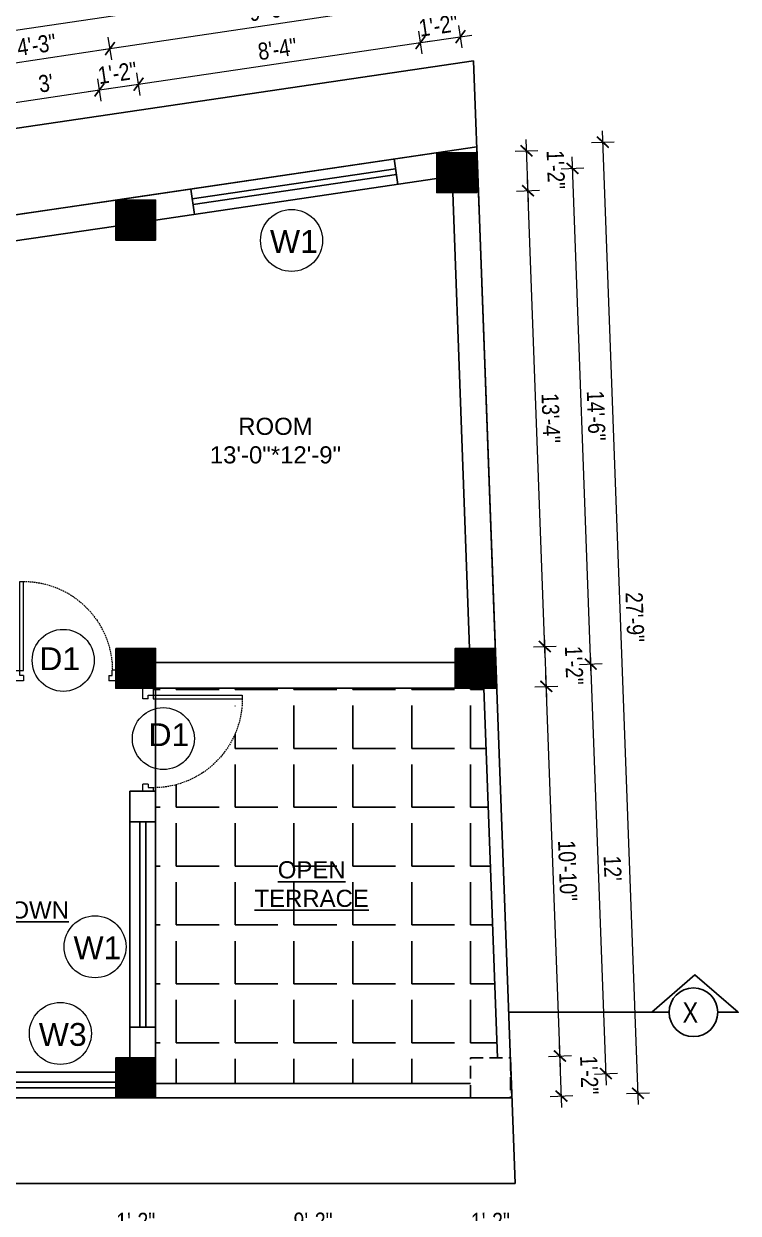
# Model space of a CAD drawing. Header units: inches. Extents: x -9985691 to 3643, y -3270716 to 4788.
# Drawn here: x -4972008.9 to -4971758.7, y -3262200.2 to -3261783.4 of the extents above; entities that cross this region are included whole.
import ezdxf

# ---------------------------------------------------------------- set-up
doc = ezdxf.new("R2010")
doc.units = ezdxf.units.IN
doc.header["$LTSCALE"] = 2
doc.header["$MEASUREMENT"] = 0
doc.header["$PDMODE"] = 34
doc.linetypes.add('HIDDEN', pattern=[0.375, 0.25, -0.125])
doc.layers.get('0').update_dxf_attribs({"linetype": 'CONTINUOUS'})
doc.layers.get('DEFPOINTS').update_dxf_attribs({"color": 141, "linetype": 'CONTINUOUS'})
doc.layers.add('A-Hatch', color=7, linetype='CONTINUOUS')
for name, color, linetype, lineweight in [('Annotate-Lite.w', 177, 'CONTINUOUS', 9), ('DIM 1-100', 4, 'CONTINUOUS', 13), ('Door-Window.w', 4, 'CONTINUOUS', 15), ('TEXT', 181, 'CONTINUOUS', 25)]:
    doc.layers.add(name, color=color, linetype=linetype, lineweight=lineweight)
doc.styles.add('ARAIL', font='ARIALN.TTF')
doc.styles.add('arial.', font='arial.ttf')
doc.styles.add('gaurav', font='arial.ttf')
doc.styles.get("Standard").update_dxf_attribs({"font": 'ARIALN.TTF'})
doc.dimstyles.new('1 by 96', dxfattribs={"dimtxt": 6, "dimasz": 4, "dimexe": 4, "dimexo": 4, "dimgap": 2, "dimtad": 1, "dimdec": 0, "dimzin": 0, "dimdsep": 46, "dimlunit": 4, "dimtxsty": 'Standard', "dimblk": 'ARCHTICK', "dimcen": 0, "dimdle": 4, "dimadec": 0, "dimazin": 0, "dimtfac": 1, "dimtdec": 0, "dimtix": 1, "dimtofl": 0, "dimtmove": 1, "dimatfit": 3, "dimldrblk": 'ARCHTICK', "dimfxl": 4, "dimfxlon": 1, "dimtolj": 1, "dimtzin": 0, "dimlwd": -1, "dimlwe": -1, "dimarcsym": 0})

# ---------------------------------------------------------------- blocks, each defined once
blk = doc.blocks.new('3-0')
at = {"ltscale": 3}
for p, q in [((11063.05, 10097.68), (11065.97, 10099.9)), ((11063.05, 10097.68), (11064.53, 10095.73)), ((11065.99, 10096.84), (11064.53, 10095.73)), ((11065.25, 10097.81), (11066.71, 10098.92)), ((11065.99, 10096.84), (11065.25, 10097.81)), ((11065.97, 10099.9), (11066.71, 10098.92)), ((11085.5, 10074.13), (11110.32, 10092.96)), ((11086.24, 10073.15), (11111.05, 10091.97)), ((11111.05, 10091.97), (11110.32, 10092.96)), ((11084.04, 10073.02), (11082.57, 10071.91)), ((11082.57, 10071.91), (11084.79, 10068.98)), ((11084.04, 10073.02), (11084.78, 10072.04)), ((11084.78, 10072.04), (11086.24, 10073.15)), ((11084.79, 10068.98), (11087.72, 10071.2)), ((11086.24, 10073.15), (11085.5, 10074.13)), ((11087.72, 10071.2), (11086.24, 10073.15))]:
    blk.add_line(p, q, dxfattribs=at)
at = {"layer": 'Door-Window.w', "color": 9, "linetype": 'HIDDEN', "lineweight": 18}
blk.add_arc((11085.5, 10074.13), 31.16, 37.1906, 127.1465, dxfattribs=at)
blk = doc.blocks.new('_ArchTick')
at = {"color": 0, "linetype": 'ByBlock', "const_width": 0.15}
blk.add_lwpolyline([(-0.5, -0.5), (0.5, 0.5)], dxfattribs=at)
blk = doc.blocks.new('*D384')
at = {"layer": 'DEFPOINTS', "color": 0, "ltscale": 0.5, "transparency": 16777216}
for p in [(-4972127.99, -3262159.74), (-4971976.75, -3262159.74), (-4971976.75, -3262208.03)]:
    blk.add_point(p, dxfattribs=at)
at = {"layer": 'DIM 1-100', "color": 0, "ltscale": 0.5, "transparency": 16777216}
for p, q in [((-4972127.99, -3262204.03), (-4972127.99, -3262212.03)), ((-4971976.75, -3262204.03), (-4971976.75, -3262212.03)), ((-4972131.99, -3262208.03), (-4971972.75, -3262208.03))]:
    blk.add_line(p, q, dxfattribs=at)
at = {"layer": 'DIM 1-100', "color": 0, "ltscale": 0.5, "transparency": 16777216, "xscale": 4, "yscale": 4, "zscale": 4, "rotation": 180}
blk.add_blockref('_ArchTick', (-4972127.99, -3262208.03), dxfattribs=at)
at = {"layer": 'DIM 1-100', "color": 0, "ltscale": 0.5, "transparency": 16777216, "xscale": 4, "yscale": 4, "zscale": 4}
blk.add_blockref('_ArchTick', (-4971976.75, -3262208.03), dxfattribs=at)
at = {"layer": 'DIM 1-100', "color": 0, "ltscale": 0.5, "transparency": 16777216, "insert": (-4972052.37, -3262203.02), "char_height": 6, "attachment_point": 5}
blk.add_mtext('\\A1;12\'-7"', dxfattribs=at)
blk = doc.blocks.new('*D385')
at = {"layer": 'DEFPOINTS', "color": 0, "ltscale": 0.5, "transparency": 16777216}
for p in [(-4971976.75, -3262159.74), (-4971962.76, -3262159.74), (-4971962.76, -3262208.03)]:
    blk.add_point(p, dxfattribs=at)
at = {"layer": 'DIM 1-100', "color": 0, "ltscale": 0.5, "transparency": 16777216}
for p, q in [((-4971976.75, -3262204.03), (-4971976.75, -3262212.03)), ((-4971962.76, -3262204.03), (-4971962.76, -3262212.03)), ((-4971980.75, -3262208.03), (-4971958.76, -3262208.03))]:
    blk.add_line(p, q, dxfattribs=at)
at = {"layer": 'DIM 1-100', "color": 0, "ltscale": 0.5, "transparency": 16777216, "xscale": 4, "yscale": 4, "zscale": 4, "rotation": 180}
blk.add_blockref('_ArchTick', (-4971976.75, -3262208.03), dxfattribs=at)
at = {"layer": 'DIM 1-100', "color": 0, "ltscale": 0.5, "transparency": 16777216, "xscale": 4, "yscale": 4, "zscale": 4}
blk.add_blockref('_ArchTick', (-4971962.76, -3262208.03), dxfattribs=at)
at = {"layer": 'DIM 1-100', "color": 0, "ltscale": 0.5, "transparency": 16777216, "insert": (-4971969.75, -3262203.02), "char_height": 6, "attachment_point": 5}
blk.add_mtext('\\A1;1\'-2"', dxfattribs=at)
blk = doc.blocks.new('*D386')
at = {"layer": 'DEFPOINTS', "color": 0, "ltscale": 0.5, "transparency": 16777216}
for p in [(-4971962.76, -3262159.74), (-4971852.53, -3262159.74), (-4971852.53, -3262208.03)]:
    blk.add_point(p, dxfattribs=at)
at = {"layer": 'DIM 1-100', "color": 0, "ltscale": 0.5, "transparency": 16777216}
for p, q in [((-4971962.76, -3262204.03), (-4971962.76, -3262212.03)), ((-4971852.53, -3262204.03), (-4971852.53, -3262212.03)), ((-4971966.76, -3262208.03), (-4971848.53, -3262208.03))]:
    blk.add_line(p, q, dxfattribs=at)
at = {"layer": 'DIM 1-100', "color": 0, "ltscale": 0.5, "transparency": 16777216, "xscale": 4, "yscale": 4, "zscale": 4, "rotation": 180}
blk.add_blockref('_ArchTick', (-4971962.76, -3262208.03), dxfattribs=at)
at = {"layer": 'DIM 1-100', "color": 0, "ltscale": 0.5, "transparency": 16777216, "xscale": 4, "yscale": 4, "zscale": 4}
blk.add_blockref('_ArchTick', (-4971852.53, -3262208.03), dxfattribs=at)
at = {"layer": 'DIM 1-100', "color": 0, "ltscale": 0.5, "transparency": 16777216, "insert": (-4971907.64, -3262202.97), "char_height": 6, "attachment_point": 5}
blk.add_mtext('\\A1;9\'-2"', dxfattribs=at)
blk = doc.blocks.new('*D387')
at = {"layer": 'DEFPOINTS', "color": 0, "ltscale": 0.5, "transparency": 16777216}
for p in [(-4971852.53, -3262159.74), (-4971838.53, -3262159.74), (-4971838.53, -3262208.03)]:
    blk.add_point(p, dxfattribs=at)
at = {"layer": 'DIM 1-100', "color": 0, "ltscale": 0.5, "transparency": 16777216}
for p, q in [((-4971852.53, -3262204.03), (-4971852.53, -3262212.03)), ((-4971838.53, -3262204.03), (-4971838.53, -3262212.03)), ((-4971856.53, -3262208.03), (-4971834.53, -3262208.03))]:
    blk.add_line(p, q, dxfattribs=at)
at = {"layer": 'DIM 1-100', "color": 0, "ltscale": 0.5, "transparency": 16777216, "xscale": 4, "yscale": 4, "zscale": 4, "rotation": 180}
blk.add_blockref('_ArchTick', (-4971852.53, -3262208.03), dxfattribs=at)
at = {"layer": 'DIM 1-100', "color": 0, "ltscale": 0.5, "transparency": 16777216, "xscale": 4, "yscale": 4, "zscale": 4}
blk.add_blockref('_ArchTick', (-4971838.53, -3262208.03), dxfattribs=at)
at = {"layer": 'DIM 1-100', "color": 0, "ltscale": 0.5, "transparency": 16777216, "insert": (-4971845.53, -3262203.02), "char_height": 6, "attachment_point": 5}
blk.add_mtext('\\A1;1\'-2"', dxfattribs=at)
blk = doc.blocks.new('*D396')
at = {"layer": 'DEFPOINTS', "color": 0, "ltscale": 0.5, "transparency": 16777216}
for p in [(-4972134.99, -3262152.74), (-4971969.76, -3262152.74), (-4971969.76, -3262223.37)]:
    blk.add_point(p, dxfattribs=at)
at = {"layer": 'DIM 1-100', "color": 0, "ltscale": 0.5, "transparency": 16777216}
for p, q in [((-4972134.99, -3262219.37), (-4972134.99, -3262227.37)), ((-4971969.76, -3262219.37), (-4971969.76, -3262227.37)), ((-4972138.99, -3262223.37), (-4971965.76, -3262223.37))]:
    blk.add_line(p, q, dxfattribs=at)
at = {"layer": 'DIM 1-100', "color": 0, "ltscale": 0.5, "transparency": 16777216, "xscale": 4, "yscale": 4, "zscale": 4, "rotation": 180}
blk.add_blockref('_ArchTick', (-4972134.99, -3262223.37), dxfattribs=at)
at = {"layer": 'DIM 1-100', "color": 0, "ltscale": 0.5, "transparency": 16777216, "xscale": 4, "yscale": 4, "zscale": 4}
blk.add_blockref('_ArchTick', (-4971969.76, -3262223.37), dxfattribs=at)
at = {"layer": 'DIM 1-100', "color": 0, "ltscale": 0.5, "transparency": 16777216, "insert": (-4972052.37, -3262218.31), "char_height": 6, "attachment_point": 5}
blk.add_mtext('\\A1;13\'-9"', dxfattribs=at)
blk = doc.blocks.new('*D397')
at = {"layer": 'DEFPOINTS', "color": 0, "ltscale": 0.5, "transparency": 16777216}
for p in [(-4971969.76, -3262152.74), (-4971845.53, -3262152.76), (-4971845.53, -3262223.37)]:
    blk.add_point(p, dxfattribs=at)
at = {"layer": 'DIM 1-100', "color": 0, "ltscale": 0.5, "transparency": 16777216}
for p, q in [((-4971969.76, -3262219.37), (-4971969.76, -3262227.37)), ((-4971845.53, -3262219.37), (-4971845.53, -3262227.37)), ((-4971973.76, -3262223.37), (-4971841.53, -3262223.37))]:
    blk.add_line(p, q, dxfattribs=at)
at = {"layer": 'DIM 1-100', "color": 0, "ltscale": 0.5, "transparency": 16777216, "xscale": 4, "yscale": 4, "zscale": 4, "rotation": 180}
blk.add_blockref('_ArchTick', (-4971969.76, -3262223.37), dxfattribs=at)
at = {"layer": 'DIM 1-100', "color": 0, "ltscale": 0.5, "transparency": 16777216, "xscale": 4, "yscale": 4, "zscale": 4}
blk.add_blockref('_ArchTick', (-4971845.53, -3262223.37), dxfattribs=at)
at = {"layer": 'DIM 1-100', "color": 0, "ltscale": 0.5, "transparency": 16777216, "insert": (-4971907.64, -3262218.31), "char_height": 6, "attachment_point": 5}
blk.add_mtext('\\A1;10\'-4"', dxfattribs=at)
blk = doc.blocks.new('*D398')
at = {"layer": 'DEFPOINTS', "color": 0, "ltscale": 0.5, "transparency": 16777216}
for p in [(-4972141.99, -3262159.74), (-4971838.01, -3262159.74), (-4971838.01, -3262238.71)]:
    blk.add_point(p, dxfattribs=at)
at = {"layer": 'DIM 1-100', "color": 0, "ltscale": 0.5, "transparency": 16777216}
for p, q in [((-4972141.99, -3262234.71), (-4972141.99, -3262242.71)), ((-4971838.01, -3262234.71), (-4971838.01, -3262242.71)), ((-4972145.99, -3262238.71), (-4971834.01, -3262238.71))]:
    blk.add_line(p, q, dxfattribs=at)
at = {"layer": 'DIM 1-100', "color": 0, "ltscale": 0.5, "transparency": 16777216, "xscale": 4, "yscale": 4, "zscale": 4, "rotation": 180}
blk.add_blockref('_ArchTick', (-4972141.99, -3262238.71), dxfattribs=at)
at = {"layer": 'DIM 1-100', "color": 0, "ltscale": 0.5, "transparency": 16777216, "xscale": 4, "yscale": 4, "zscale": 4}
blk.add_blockref('_ArchTick', (-4971838.01, -3262238.71), dxfattribs=at)
at = {"layer": 'DIM 1-100', "color": 0, "ltscale": 0.5, "transparency": 16777216, "insert": (-4971990, -3262233.64), "char_height": 6, "attachment_point": 5}
blk.add_mtext('\\A1;25\'-4"', dxfattribs=at)
blk = doc.blocks.new('*D399')
at = {"layer": 'DEFPOINTS', "color": 0, "ltscale": 0.5, "transparency": 16777216}
for p in [(-4971838.53, -3262145.74), (-4971821.16, -3262145.1), (-4971838.01, -3262159.74)]:
    blk.add_point(p, dxfattribs=at)
at = {"layer": 'DIM 1-100', "color": 0, "ltscale": 0.5, "transparency": 16777216}
for p, q in [((-4971820.5, -3262163.1), (-4971821.31, -3262141.1)), ((-4971825.16, -3262145.25), (-4971817.16, -3262144.95)), ((-4971824.64, -3262159.25), (-4971816.65, -3262158.95))]:
    blk.add_line(p, q, dxfattribs=at)
at = {"layer": 'DIM 1-100', "color": 0, "ltscale": 0.5, "transparency": 16777216, "xscale": 4, "yscale": 4, "zscale": 4}
for p, rotation in [((-4971821.16, -3262145.1), 92.11435361987118), ((-4971820.64, -3262159.1), 272.1143536198712)]:
    blk.add_blockref('_ArchTick', p, dxfattribs=dict(at, rotation=rotation))
at = {"layer": 'DIM 1-100', "color": 0, "ltscale": 0.5, "transparency": 16777216, "insert": (-4971810.88, -3262151.73), "char_height": 6, "attachment_point": 5, "rotation": 272.1144}
blk.add_mtext('\\A1;1\'-2"', dxfattribs=at)
blk = doc.blocks.new('*D400')
at = {"layer": 'DEFPOINTS', "color": 0, "ltscale": 0.5, "transparency": 16777216}
for p in [(-4971825.94, -3262015.58), (-4971843.83, -3262016.24), (-4971838.53, -3262145.74)]:
    blk.add_point(p, dxfattribs=at)
at = {"layer": 'DIM 1-100', "color": 0, "ltscale": 0.5, "transparency": 16777216}
for p, q in [((-4971829.94, -3262015.73), (-4971821.94, -3262015.43)), ((-4971821.01, -3262149.1), (-4971826.09, -3262011.58)), ((-4971825.16, -3262145.25), (-4971817.16, -3262144.95))]:
    blk.add_line(p, q, dxfattribs=at)
at = {"layer": 'DIM 1-100', "color": 0, "ltscale": 0.5, "transparency": 16777216, "xscale": 4, "yscale": 4, "zscale": 4}
for p, rotation in [((-4971825.94, -3262015.58), 92.11435361980234), ((-4971821.16, -3262145.1), 272.1143536198023)]:
    blk.add_blockref('_ArchTick', p, dxfattribs=dict(at, rotation=rotation))
at = {"layer": 'DIM 1-100', "color": 0, "ltscale": 0.5, "transparency": 16777216, "insert": (-4971818.49, -3262080.15), "char_height": 6, "attachment_point": 5, "rotation": 272.1144}
blk.add_mtext('\\A1;10\'-10"', dxfattribs=at)
blk = doc.blocks.new('*D401')
at = {"layer": 'DEFPOINTS', "color": 0, "ltscale": 0.5, "transparency": 16777216}
for p in [(-4971843.83, -3262002.24), (-4971826.46, -3262001.6), (-4971843.83, -3262016.24)]:
    blk.add_point(p, dxfattribs=at)
at = {"layer": 'DIM 1-100', "color": 0, "ltscale": 0.5, "transparency": 16777216}
for p, q in [((-4971825.79, -3262019.58), (-4971826.61, -3261997.6)), ((-4971830.46, -3262001.75), (-4971822.46, -3262001.45)), ((-4971829.94, -3262015.73), (-4971821.94, -3262015.43))]:
    blk.add_line(p, q, dxfattribs=at)
at = {"layer": 'DIM 1-100', "color": 0, "ltscale": 0.5, "transparency": 16777216, "xscale": 4, "yscale": 4, "zscale": 4}
for p, rotation in [((-4971826.46, -3262001.6), 92.11435361980234), ((-4971825.94, -3262015.58), 272.1143536198023)]:
    blk.add_blockref('_ArchTick', p, dxfattribs=dict(at, rotation=rotation))
at = {"layer": 'DIM 1-100', "color": 0, "ltscale": 0.5, "transparency": 16777216, "insert": (-4971816.18, -3262008.22), "char_height": 6, "attachment_point": 5, "rotation": 272.1144}
blk.add_mtext('\\A1;1\'-2"', dxfattribs=at)
blk = doc.blocks.new('*D402')
at = {"layer": 'DEFPOINTS', "color": 0, "ltscale": 0.5, "transparency": 16777216}
for p in [(-4971850.32, -3261842.56), (-4971832.35, -3261841.9), (-4971843.83, -3262002.24)]:
    blk.add_point(p, dxfattribs=at)
at = {"layer": 'DIM 1-100', "color": 0, "ltscale": 0.5, "transparency": 16777216}
for p, q in [((-4971826.31, -3262005.6), (-4971832.5, -3261837.9)), ((-4971836.35, -3261842.04), (-4971828.36, -3261841.75)), ((-4971830.46, -3262001.75), (-4971822.46, -3262001.45))]:
    blk.add_line(p, q, dxfattribs=at)
at = {"layer": 'DIM 1-100', "color": 0, "ltscale": 0.5, "transparency": 16777216, "xscale": 4, "yscale": 4, "zscale": 4}
for p, rotation in [((-4971832.35, -3261841.9), 92.11435361980234), ((-4971826.46, -3262001.6), 272.1143536198023)]:
    blk.add_blockref('_ArchTick', p, dxfattribs=dict(at, rotation=rotation))
at = {"layer": 'DIM 1-100', "color": 0, "ltscale": 0.5, "transparency": 16777216, "insert": (-4971824.35, -3261921.56), "char_height": 6, "attachment_point": 5, "rotation": 272.1144}
blk.add_mtext('\\A1;13\'-4"', dxfattribs=at)
blk = doc.blocks.new('*D403')
at = {"layer": 'DEFPOINTS', "color": 0, "ltscale": 0.5, "transparency": 16777216}
for p in [(-4971832.87, -3261827.91), (-4971850.32, -3261828.56), (-4971850.32, -3261842.56)]:
    blk.add_point(p, dxfattribs=at)
at = {"layer": 'DIM 1-100', "color": 0, "ltscale": 0.5, "transparency": 16777216}
for p, q in [((-4971832.21, -3261845.89), (-4971833.02, -3261823.92)), ((-4971836.87, -3261828.06), (-4971828.87, -3261827.77)), ((-4971836.35, -3261842.04), (-4971828.36, -3261841.75))]:
    blk.add_line(p, q, dxfattribs=at)
at = {"layer": 'DIM 1-100', "color": 0, "ltscale": 0.5, "transparency": 16777216, "xscale": 4, "yscale": 4, "zscale": 4}
for p, rotation in [((-4971832.87, -3261827.91), 92.11435361980234), ((-4971832.35, -3261841.9), 272.1143536198023)]:
    blk.add_blockref('_ArchTick', p, dxfattribs=dict(at, rotation=rotation))
at = {"layer": 'DIM 1-100', "color": 0, "ltscale": 0.5, "transparency": 16777216, "insert": (-4971822.59, -3261834.54), "char_height": 6, "attachment_point": 5, "rotation": 272.1144}
blk.add_mtext('\\A1;1\'-2"', dxfattribs=at)
blk = doc.blocks.new('*D404')
at = {"layer": 'DEFPOINTS', "color": 0, "ltscale": 0.5, "transparency": 16777216}
for p in [(-4971850.83, -3262009.24), (-4971810.36, -3262007.75), (-4971845.53, -3262152.74)]:
    blk.add_point(p, dxfattribs=at)
at = {"layer": 'DIM 1-100', "color": 0, "ltscale": 0.5, "transparency": 16777216}
for p, q in [((-4971804.91, -3262155.24), (-4971810.51, -3262003.75)), ((-4971814.36, -3262007.89), (-4971806.36, -3262007.6)), ((-4971809.06, -3262151.39), (-4971801.06, -3262151.1))]:
    blk.add_line(p, q, dxfattribs=at)
at = {"layer": 'DIM 1-100', "color": 0, "ltscale": 0.5, "transparency": 16777216, "xscale": 4, "yscale": 4, "zscale": 4}
for p, rotation in [((-4971810.36, -3262007.75), 92.11435361966569), ((-4971805.06, -3262151.25), 272.1143536196657)]:
    blk.add_blockref('_ArchTick', p, dxfattribs=dict(at, rotation=rotation))
at = {"layer": 'DIM 1-100', "color": 0, "ltscale": 0.5, "transparency": 16777216, "insert": (-4971802.7, -3262079.31), "char_height": 6, "attachment_point": 5, "rotation": 272.1144}
blk.add_mtext("\\A1;12'", dxfattribs=at)
blk = doc.blocks.new('*D405')
at = {"layer": 'DEFPOINTS', "color": 0, "ltscale": 0.5, "transparency": 16777216}
for p in [(-4971857.32, -3261835.56), (-4971816.77, -3261834.06), (-4971850.83, -3262009.24)]:
    blk.add_point(p, dxfattribs=at)
at = {"layer": 'DIM 1-100', "color": 0, "ltscale": 0.5, "transparency": 16777216}
for p, q in [((-4971810.21, -3262011.74), (-4971816.92, -3261830.06)), ((-4971820.77, -3261834.21), (-4971812.77, -3261833.91)), ((-4971814.36, -3262007.89), (-4971806.36, -3262007.6))]:
    blk.add_line(p, q, dxfattribs=at)
at = {"layer": 'DIM 1-100', "color": 0, "ltscale": 0.5, "transparency": 16777216, "xscale": 4, "yscale": 4, "zscale": 4}
for p, rotation in [((-4971816.77, -3261834.06), 92.11435361980189), ((-4971810.36, -3262007.75), 272.1143536198019)]:
    blk.add_blockref('_ArchTick', p, dxfattribs=dict(at, rotation=rotation))
at = {"layer": 'DIM 1-100', "color": 0, "ltscale": 0.5, "transparency": 16777216, "insert": (-4971808.5, -3261920.72), "char_height": 6, "attachment_point": 5, "rotation": 272.1144}
blk.add_mtext('\\A1;14\'-6"', dxfattribs=at)
blk = doc.blocks.new('*D406')
at = {"layer": 'DEFPOINTS', "color": 0, "ltscale": 0.5, "transparency": 16777216}
for p in [(-4971850.32, -3261826.49), (-4971806.14, -3261824.86), (-4971838.01, -3262159.74)]:
    blk.add_point(p, dxfattribs=at)
at = {"layer": 'DIM 1-100', "color": 0, "ltscale": 0.5, "transparency": 16777216}
for p, q in [((-4971793.69, -3262162.11), (-4971806.29, -3261820.86)), ((-4971810.14, -3261825.01), (-4971802.14, -3261824.71)), ((-4971797.83, -3262158.26), (-4971789.84, -3262157.96))]:
    blk.add_line(p, q, dxfattribs=at)
at = {"layer": 'DIM 1-100', "color": 0, "ltscale": 0.5, "transparency": 16777216, "xscale": 4, "yscale": 4, "zscale": 4}
for p, rotation in [((-4971806.14, -3261824.86), 92.11435361988767), ((-4971793.84, -3262158.11), 272.1143536198877)]:
    blk.add_blockref('_ArchTick', p, dxfattribs=dict(at, rotation=rotation))
at = {"layer": 'DIM 1-100', "color": 0, "ltscale": 0.5, "transparency": 16777216, "insert": (-4971794.93, -3261991.3), "char_height": 6, "attachment_point": 5, "rotation": 272.1144}
blk.add_mtext('\\A1;27\'-9"', dxfattribs=at)
blk = doc.blocks.new('*D409')
at = {"layer": 'DEFPOINTS', "color": 0, "ltscale": 0.5, "transparency": 16777216}
for p in [(-4971982.46, -3261806.59), (-4971976.76, -3261845.17), (-4972012.76, -3261850.49)]:
    blk.add_point(p, dxfattribs=at)
at = {"layer": 'DIM 1-100', "color": 0, "ltscale": 0.5, "transparency": 16777216}
for p, q in [((-4971981.87, -3261810.55), (-4971983.04, -3261802.64)), ((-4972022.41, -3261812.5), (-4971978.5, -3261806.01)), ((-4972017.87, -3261815.87), (-4972019.04, -3261807.95))]:
    blk.add_line(p, q, dxfattribs=at)
at = {"layer": 'DIM 1-100', "color": 0, "ltscale": 0.5, "transparency": 16777216, "xscale": 4, "yscale": 4, "zscale": 4}
for p, rotation in [((-4971982.46, -3261806.59), 8.403880657175328), ((-4972018.46, -3261811.91), 188.4038806571753)]:
    blk.add_blockref('_ArchTick', p, dxfattribs=dict(at, rotation=rotation))
at = {"layer": 'DIM 1-100', "color": 0, "ltscale": 0.5, "transparency": 16777216, "insert": (-4972001.2, -3261804.24), "char_height": 6, "attachment_point": 5, "rotation": 8.4039}
blk.add_mtext("\\A1;3'", dxfattribs=at)
blk = doc.blocks.new('*D410')
at = {"layer": 'DEFPOINTS', "color": 0, "ltscale": 0.5, "transparency": 16777216}
for p in [(-4971968.75, -3261804.57), (-4971976.76, -3261845.17), (-4971962.76, -3261845.17)]:
    blk.add_point(p, dxfattribs=at)
at = {"layer": 'DIM 1-100', "color": 0, "ltscale": 0.5, "transparency": 16777216}
for p, q in [((-4971981.87, -3261810.55), (-4971983.04, -3261802.64)), ((-4971968.17, -3261808.53), (-4971969.34, -3261800.61)), ((-4971986.41, -3261807.18), (-4971964.8, -3261803.98))]:
    blk.add_line(p, q, dxfattribs=at)
at = {"layer": 'DIM 1-100', "color": 0, "ltscale": 0.5, "transparency": 16777216, "xscale": 4, "yscale": 4, "zscale": 4}
for p, rotation in [((-4971968.75, -3261804.57), 8.403880657175328), ((-4971982.46, -3261806.59), 188.4038806571753)]:
    blk.add_blockref('_ArchTick', p, dxfattribs=dict(at, rotation=rotation))
at = {"layer": 'DIM 1-100', "color": 0, "ltscale": 0.5, "transparency": 16777216, "insert": (-4971976.16, -3261800.6), "char_height": 6, "attachment_point": 5, "rotation": 8.4039}
blk.add_mtext('\\A1;1\'-2"', dxfattribs=at)
blk = doc.blocks.new('*D411')
at = {"layer": 'DEFPOINTS', "color": 0, "ltscale": 0.5, "transparency": 16777216}
for p in [(-4971870.01, -3261789.98), (-4971864.32, -3261828.56), (-4971962.76, -3261845.17)]:
    blk.add_point(p, dxfattribs=at)
at = {"layer": 'DIM 1-100', "color": 0, "ltscale": 0.5, "transparency": 16777216}
for p, q in [((-4971869.43, -3261793.94), (-4971870.6, -3261786.02)), ((-4971972.71, -3261805.15), (-4971866.06, -3261789.4)), ((-4971968.17, -3261808.53), (-4971969.34, -3261800.61))]:
    blk.add_line(p, q, dxfattribs=at)
at = {"layer": 'DIM 1-100', "color": 0, "ltscale": 0.5, "transparency": 16777216, "xscale": 4, "yscale": 4, "zscale": 4}
for p, rotation in [((-4971870.01, -3261789.98), 8.403880657175328), ((-4971968.75, -3261804.57), 188.4038806571753)]:
    blk.add_blockref('_ArchTick', p, dxfattribs=dict(at, rotation=rotation))
at = {"layer": 'DIM 1-100', "color": 0, "ltscale": 0.5, "transparency": 16777216, "insert": (-4971920.12, -3261792.27), "char_height": 6, "attachment_point": 5, "rotation": 8.4039}
blk.add_mtext('\\A1;8\'-4"', dxfattribs=at)
blk = doc.blocks.new('*D412')
at = {"layer": 'DEFPOINTS', "color": 0, "ltscale": 0.5, "transparency": 16777216}
for p in [(-4971856.01, -3261787.91), (-4971850.32, -3261826.49), (-4971864.32, -3261828.56)]:
    blk.add_point(p, dxfattribs=at)
at = {"layer": 'DIM 1-100', "color": 0, "ltscale": 0.5, "transparency": 16777216}
for p, q in [((-4971869.43, -3261793.94), (-4971870.6, -3261786.02)), ((-4971855.43, -3261791.87), (-4971856.6, -3261783.96)), ((-4971873.97, -3261790.57), (-4971852.06, -3261787.33))]:
    blk.add_line(p, q, dxfattribs=at)
at = {"layer": 'DIM 1-100', "color": 0, "ltscale": 0.5, "transparency": 16777216, "xscale": 4, "yscale": 4, "zscale": 4}
for p, rotation in [((-4971856.01, -3261787.91), 8.403880657175328), ((-4971870.01, -3261789.98), 188.4038806571753)]:
    blk.add_blockref('_ArchTick', p, dxfattribs=dict(at, rotation=rotation))
at = {"layer": 'DIM 1-100', "color": 0, "ltscale": 0.5, "transparency": 16777216, "insert": (-4971863.75, -3261783.99), "char_height": 6, "attachment_point": 5, "rotation": 8.4039}
blk.add_mtext('\\A1;1\'-2"', dxfattribs=at)
blk = doc.blocks.new('*D415')
at = {"layer": 'DEFPOINTS', "color": 0, "ltscale": 0.5, "transparency": 16777216}
for p in [(-4971978.75, -3261792.08), (-4971969.76, -3261852.17), (-4972019.76, -3261859.56)]:
    blk.add_point(p, dxfattribs=at)
at = {"layer": 'DIM 1-100', "color": 0, "ltscale": 0.5, "transparency": 16777216}
for p, q in [((-4971978.16, -3261796.03), (-4971979.34, -3261788.12)), ((-4972032.69, -3261800.15), (-4971974.79, -3261791.48)), ((-4972028.14, -3261803.51), (-4972029.33, -3261795.6))]:
    blk.add_line(p, q, dxfattribs=at)
at = {"layer": 'DIM 1-100', "color": 0, "ltscale": 0.5, "transparency": 16777216, "xscale": 4, "yscale": 4, "zscale": 4}
for p, rotation in [((-4971978.75, -3261792.08), 8.510423086327975), ((-4972028.73, -3261799.56), 188.510423086328)]:
    blk.add_blockref('_ArchTick', p, dxfattribs=dict(at, rotation=rotation))
at = {"layer": 'DIM 1-100', "color": 0, "ltscale": 0.5, "transparency": 16777216, "insert": (-4972004.49, -3261790.81), "char_height": 6, "attachment_point": 5, "rotation": 8.5104}
blk.add_mtext('\\A1;4\'-3"', dxfattribs=at)
blk = doc.blocks.new('*D416')
at = {"layer": 'DEFPOINTS', "color": 0, "ltscale": 0.5, "transparency": 16777216}
for p in [(-4971866.34, -3261775.26), (-4971857.32, -3261835.56), (-4971969.76, -3261852.17)]:
    blk.add_point(p, dxfattribs=at)
at = {"layer": 'DIM 1-100', "color": 0, "ltscale": 0.5, "transparency": 16777216}
for p, q in [((-4971865.75, -3261779.21), (-4971866.93, -3261771.3)), ((-4971982.7, -3261792.67), (-4971862.38, -3261774.66)), ((-4971978.16, -3261796.03), (-4971979.34, -3261788.12))]:
    blk.add_line(p, q, dxfattribs=at)
at = {"layer": 'DIM 1-100', "color": 0, "ltscale": 0.5, "transparency": 16777216, "xscale": 4, "yscale": 4, "zscale": 4}
for p, rotation in [((-4971866.34, -3261775.26), 8.510423086327975), ((-4971978.75, -3261792.08), 188.510423086328)]:
    blk.add_blockref('_ArchTick', p, dxfattribs=dict(at, rotation=rotation))
at = {"layer": 'DIM 1-100', "color": 0, "ltscale": 0.5, "transparency": 16777216, "insert": (-4971923.29, -3261778.66), "char_height": 6, "attachment_point": 5, "rotation": 8.5104}
blk.add_mtext('\\A1;9\'-6"', dxfattribs=at)
blk = doc.blocks.new('*D417')
at = {"layer": 'DEFPOINTS', "color": 0, "ltscale": 0.5, "transparency": 16777216}
for p in [(-4972191.38, -3261812.25), (-4971850.32, -3261826.49), (-4972182.04, -3261875.5)]:
    blk.add_point(p, dxfattribs=at)
at = {"layer": 'DIM 1-100', "color": 0, "ltscale": 0.5, "transparency": 16777216}
for p, q in [((-4971859.08, -3261767.2), (-4971860.24, -3261759.28)), ((-4971855.7, -3261762.66), (-4972195.34, -3261812.83)), ((-4972190.8, -3261816.21), (-4972191.96, -3261808.29))]:
    blk.add_line(p, q, dxfattribs=at)
at = {"layer": 'DIM 1-100', "color": 0, "ltscale": 0.5, "transparency": 16777216, "xscale": 4, "yscale": 4, "zscale": 4}
for p, rotation in [((-4971859.66, -3261763.24), 8.403880655919362), ((-4972191.38, -3261812.25), 188.4038806559193)]:
    blk.add_blockref('_ArchTick', p, dxfattribs=dict(at, rotation=rotation))
at = {"layer": 'DIM 1-100', "color": 0, "ltscale": 0.5, "transparency": 16777216, "insert": (-4972026.25, -3261782.79), "char_height": 6, "attachment_point": 5, "rotation": 8.4039}
blk.add_mtext('\\A1;27\'-11"', dxfattribs=at)

msp = doc.modelspace()

# ---------------------------------------------------------------- hatches: boundary and pattern name
at = {"layer": 'A-Hatch', "ltscale": 0.5}
h = msp.add_hatch(dxfattribs=at)
h.set_pattern_fill('ANSI31', color=256)
h.set_pattern_definition([(45, (119568.3976, -3423.0877), (-0.0883883476483, 0.0883883476483), [])])
h.paths.add_polyline_path([(-4971850.32, -3261828.56), (-4971864.32, -3261828.56), (-4971864.32, -3261842.56), (-4971850.32, -3261842.56)])
h = msp.add_hatch(dxfattribs=at)
h.set_pattern_fill('ANSI31', color=256)
h.set_pattern_definition([(45, (119455.95657, -3439.69933), (-0.0883883476483, 0.0883883476483), [])])
h.paths.add_polyline_path([(-4971962.76, -3261845.17), (-4971976.76, -3261845.17), (-4971976.76, -3261859.17), (-4971962.76, -3261859.17)])
h = msp.add_hatch(dxfattribs=at)
h.set_pattern_fill('ANSI31', color=256)
h.set_pattern_definition([(45, (119455.95657, -3596.76951), (-0.0883883476483, 0.0883883476483), [])])
h.paths.add_polyline_path([(-4971962.76, -3262002.24), (-4971976.76, -3262002.24), (-4971976.76, -3262016.24), (-4971962.76, -3262016.24)])
h = msp.add_hatch(dxfattribs=at)
h.set_pattern_fill('ANSI31', color=256)
h.set_pattern_definition([(45, (119574.88615, -3596.76951), (-0.0883883476483, 0.0883883476483), [])])
h.paths.add_polyline_path([(-4971843.83, -3262002.24), (-4971857.83, -3262002.24), (-4971857.83, -3262016.24), (-4971843.83, -3262016.24)])
h = msp.add_hatch(dxfattribs=at)
h.set_pattern_fill('ANGLE', color=256, scale=75)
h.set_pattern_definition([(0, (36289.412, 363.33), (0, 20.625), [15, -5.625]), (90, (36289.412, 363.33), (-20.625, 1e-15), [15, -5.625])])
edge = h.paths.add_edge_path()
edge.add_line((-4971847.81, -3262016.24), (-4971857.83, -3262016.24))
edge.add_line((-4971857.83, -3262016.24), (-4971963.58, -3262016.24))
edge.add_line((-4971963.58, -3262016.24), (-4971963.58, -3262018.69))
edge.add_line((-4971963.58, -3262018.69), (-4971932.45, -3262018.69))
edge.add_line((-4971932.45, -3262018.69), (-4971932.43, -3262019.91))
edge.add_ellipse((-4971963.58, -3262019.91), major_axis=(22.03, 22.03), ratio=1, start_angle=225.0441, end_angle=315, ccw=False)
edge.add_line((-4971963.56, -3262051.07), (-4971963.56, -3262052.24))
edge.add_line((-4971963.56, -3262052.24), (-4971962.76, -3262052.24))
edge.add_line((-4971962.76, -3262052.24), (-4971962.76, -3262145.74))
edge.add_line((-4971962.76, -3262145.74), (-4971962.76, -3262154.74))
edge.add_line((-4971962.76, -3262154.74), (-4971852.53, -3262154.74))
edge.add_line((-4971852.53, -3262154.74), (-4971852.53, -3262145.74))
edge.add_line((-4971852.53, -3262145.74), (-4971843.03, -3262145.74))
edge.add_line((-4971843.03, -3262145.74), (-4971847.81, -3262016.24))
h.paths.add_polyline_path([(-4971929.52, -3262095.65), (-4971886.46, -3262095.65), (-4971886.46, -3262073.18), (-4971929.52, -3262073.18)], flags=24)
h = msp.add_hatch(dxfattribs=at)
h.set_pattern_fill('ANSI31', color=256)
h.set_pattern_definition([(45, (119455.95657, -3740.26951), (-0.0883883476483, 0.0883883476483), [])])
h.paths.add_polyline_path([(-4971962.76, -3262145.74), (-4971976.76, -3262145.74), (-4971976.76, -3262159.74), (-4971962.76, -3262159.74)])

# ---------------------------------------------------------------- linework, layer by layer
at = {"ltscale": 0.5}
for p, q in [((-4971851.43, -3261796.33), (-4972186.22, -3261845.79)), ((-4971851.43, -3261796.33), (-4971849.49, -3261848.9)), ((-4971877.92, -3261839.67), (-4971879.24, -3261830.76)), ((-4971949.95, -3261844.75), (-4971878.73, -3261834.23)), ((-4971949.66, -3261846.73), (-4971878.43, -3261836.2)), ((-4971864.32, -3261837.66), (-4971962.76, -3261852.2)), ((-4971949.15, -3261850.19), (-4971950.46, -3261841.29)), ((-4971852.83, -3262002.24), (-4971858.73, -3261842.56)), ((-4972012.76, -3261850.49), (-4971976.76, -3261845.17)), ((-4972012.76, -3261859.59), (-4971976.76, -3261854.27)), ((-4971976.76, -3262006.74), (-4971976.76, -3262002.24)), ((-4971962.76, -3262007.24), (-4971857.83, -3262007.24)), ((-4971962.76, -3262016.24), (-4971857.83, -3262016.24)), ((-4971843.03, -3262145.74), (-4971847.81, -3262016.24)), ((-4971971.76, -3262145.74), (-4971971.76, -3262052.24)), ((-4971971.76, -3262052.24), (-4971962.76, -3262052.24)), ((-4971962.76, -3262145.74), (-4971962.76, -3262052.24)), ((-4971971.76, -3262062.99), (-4971962.76, -3262062.99)), ((-4971968.26, -3262062.99), (-4971968.26, -3262134.99)), ((-4971966.26, -3262062.99), (-4971966.26, -3262134.99)), ((-4971971.76, -3262134.99), (-4971962.76, -3262134.99)), ((-4971838.53, -3262145.74), (-4971836.9, -3262189.74)), ((-4972127.99, -3262150.74), (-4971976.76, -3262150.74)), ((-4972018.76, -3262154.24), (-4971976.78, -3262154.24)), ((-4972018.76, -3262156.24), (-4971976.76, -3262156.24)), ((-4971962.76, -3262154.74), (-4971852.53, -3262154.74)), ((-4971836.9, -3262189.74), (-4972026.76, -3262189.74))]:
    msp.add_line(p, q, dxfattribs=at)
for points in [[(-4971850.32, -3261826.49), (-4972182.04, -3261875.5), (-4972141.99, -3262159.74), (-4972100.87, -3262159.74), (-4972100.87, -3262164.74), (-4972048.87, -3262164.74), (-4972048.87, -3262159.74), (-4971962.76, -3262159.74), (-4971962.76, -3262016.24), (-4971843.31, -3262016.24)], [(-4971864.32, -3261828.56), (-4971850.32, -3261828.56), (-4971850.32, -3261842.56), (-4971864.32, -3261842.56)], [(-4971976.76, -3261845.17), (-4971962.76, -3261845.17), (-4971962.76, -3261859.17), (-4971976.76, -3261859.17)], [(-4971976.76, -3262002.24), (-4971962.76, -3262002.24), (-4971962.76, -3262016.24), (-4971976.76, -3262016.24)], [(-4971857.83, -3262002.24), (-4971843.83, -3262002.24), (-4971843.83, -3262016.24), (-4971857.83, -3262016.24)], [(-4971976.76, -3262145.74), (-4971962.76, -3262145.74), (-4971962.76, -3262159.74), (-4971976.76, -3262159.74)]]:
    msp.add_lwpolyline(points, close=True, dxfattribs=at)
for points in [[(-4971976.76, -3262159.74), (-4971838.01, -3262159.74), (-4971850.32, -3261826.49), (-4971976.76, -3261845.17)], [(-4972048.87, -3262159.74), (-4971976.8, -3262159.74)]]:
    msp.add_lwpolyline(points, dxfattribs=at)
at = {"linetype": 'HIDDEN', "ltscale": 9}
msp.add_lwpolyline([(-4971852.53, -3262145.74), (-4971838.53, -3262145.74), (-4971838.53, -3262159.74), (-4971852.53, -3262159.74)], close=True, dxfattribs=at)
at = {"layer": 'Annotate-Lite.w', "ltscale": 0.005}
for centre in [(-4971915.17, -3261859.31), (-4971995.14, -3262006.44), (-4971960.06, -3262033.86), (-4971983.99, -3262106.81), (-4971996.14, -3262137.17)]:
    msp.add_circle(centre, 10.86, dxfattribs=at)
at = {"layer": 'TEXT'}
for points in [[(-4971765.87, -3262129.74), (-4971758.73, -3262129.74), (-4971773.87, -3262116.65), (-4971789.01, -3262129.74)], [(-4971839.12, -3262129.74), (-4971782.93, -3262129.74)]]:
    msp.add_lwpolyline(points, dxfattribs=at)
msp.add_circle((-4971774.4, -3262129.74), 8.53, dxfattribs=at)

# ---------------------------------------------------------------- block references
at = {"layer": 'Door-Window.w', "linetype": 'ByBlock', "yscale": 0.9997910037636757, "zscale": 0.9997910039624013}
for p, xscale, rotation in [((-4973333.32, -3276927.36), -0.9997910039992908, 307.1905952263768), ((-4986880.99, -3260695.68), -0.9997910039992909, 217.1905952263769)]:
    msp.add_blockref('3-0', p, dxfattribs=dict(at, xscale=xscale, rotation=rotation))

# ---------------------------------------------------------------- texts
at = {"layer": 'Annotate-Lite.w', "ltscale": 0.005, "char_height": 8, "style": 'gaurav'}
for s, insert, attachment_point in [('W1', (-4971922.72, -3261855.66), 1), ('D1', (-4971989.22, -3262001.88), 3), ('D1', (-4971965.26, -3262036.5), 7), ('W1', (-4971991.53, -3262103.16), 1), ('W3', (-4972003.69, -3262133.52), 1)]:
    msp.add_mtext_dynamic_manual_height_columns(s, width=8, gutter_width=100, heights=[0], dxfattribs=dict(at, insert=insert, attachment_point=attachment_point))
at = {"layer": 'TEXT', "lineweight": -2, "insert": (-4971920.81, -3261929.48), "char_height": 6, "attachment_point": 5, "style": 'arial.'}
msp.add_mtext_dynamic_manual_height_columns('ROOM\\P13\'-0"*12\'-9"', width=45.7314, gutter_width=30, heights=[0], dxfattribs=at)
at = {"layer": 'TEXT', "lineweight": -2, "char_height": 6, "attachment_point": 5, "style": 'arial.'}
for s, insert, width in [('{\\LOPEN\\PTERRACE}', (-4971908.12, -3262084.87), 127.5059), ('{\\LDOWN}', (-4972006.41, -3262093.95), 26.6739)]:
    msp.add_mtext(s, dxfattribs=dict(at, insert=insert, width=width))
at = {"layer": 'TEXT', "insert": (-4971778.24, -3262126.24), "char_height": 7.2, "attachment_point": 1, "style": 'ARAIL'}
msp.add_mtext_dynamic_manual_height_columns('X', width=125.4648, gutter_width=90, heights=[0], dxfattribs=at)

# ---------------------------------------------------------------- dimensions: what is measured, and where the dimension line sits
at = {"layer": 'DIM 1-100', "ltscale": 0.5}
for p1, p2, distance, picture, middle in [((-4971850.32, -3261826.49), (-4972182.04, -3261875.5), -63.94, '*D417', (-4972026.25, -3261782.79)), ((-4971838.01, -3262159.74), (-4971850.32, -3261826.49), -44.21, '*D406', (-4971794.93, -3261991.3)), ((-4971845.53, -3262152.74), (-4971850.83, -3262009.24), -40.5, '*D404', (-4971802.7, -3262079.31))]:
    dim = msp.add_aligned_dim(p1=p1, p2=p2, distance=distance, dimstyle='1 by 96', dxfattribs=at)
    dim.commit()
    dim.dimension.update_dxf_attribs({"geometry": picture, "text_midpoint": middle})
for base, p1, p2, angle, picture, middle in [((-4971866.34, -3261775.26), (-4971969.76, -3261852.17), (-4971857.32, -3261835.56), 8.5104, '*D416', (-4971923.29, -3261778.66)), ((-4971978.75, -3261792.08), (-4972019.76, -3261859.56), (-4971969.76, -3261852.17), 8.5104, '*D415', (-4972004.49, -3261790.81)), ((-4971870.01, -3261789.98), (-4971962.76, -3261845.17), (-4971864.32, -3261828.56), 188.4039, '*D411', (-4971920.12, -3261792.27)), ((-4971982.46, -3261806.59), (-4972012.76, -3261850.49), (-4971976.76, -3261845.17), 188.4039, '*D409', (-4972001.2, -3261804.24)), ((-4971816.77, -3261834.06), (-4971850.83, -3262009.24), (-4971857.32, -3261835.56), 272.1144, '*D405', (-4971808.5, -3261920.72)), ((-4971832.35, -3261841.9), (-4971843.83, -3262002.24), (-4971850.32, -3261842.56), 272.1144, '*D402', (-4971824.35, -3261921.56)), ((-4971825.94, -3262015.58), (-4971838.53, -3262145.74), (-4971843.83, -3262016.24), 272.1144, '*D400', (-4971818.49, -3262080.15))]:
    dim = msp.add_linear_dim(base=base, p1=p1, p2=p2, angle=angle, dimstyle='1 by 96', dxfattribs=at)
    dim.commit()
    dim.dimension.update_dxf_attribs({"geometry": picture, "text_midpoint": middle})
for base, p1, p2, angle, picture, middle, dimtype in [((-4971856.01, -3261787.91), (-4971864.32, -3261828.56), (-4971850.32, -3261826.49), 188.4039, '*D412', (-4971863.01, -3261788.95), 160), ((-4971968.75, -3261804.57), (-4971976.76, -3261845.17), (-4971962.76, -3261845.17), 188.4039, '*D410', (-4971975.42, -3261805.55), 160), ((-4971832.87, -3261827.91), (-4971850.32, -3261842.56), (-4971850.32, -3261828.56), 272.1144, '*D403', (-4971827.6, -3261834.72), 160), ((-4971826.46, -3262001.6), (-4971843.83, -3262016.24), (-4971843.83, -3262002.24), 272.1144, '*D401', (-4971821.19, -3262008.4), 160), ((-4971821.16, -3262145.1), (-4971838.01, -3262159.74), (-4971838.53, -3262145.74), 92.1144, '*D399', (-4971815.89, -3262151.91), 161)]:
    dim = msp.add_linear_dim(base=base, p1=p1, p2=p2, angle=angle, dimstyle='1 by 96', dxfattribs=at)
    dim.commit()
    dim.dimension.update_dxf_attribs({"geometry": picture, "text_midpoint": middle, "dimtype": dimtype})
for base, p1, p2, picture, middle in [((-4971969.76, -3262223.37), (-4972134.99, -3262152.74), (-4971969.76, -3262152.74), '*D396', (-4972052.37, -3262218.31)), ((-4971845.53, -3262223.37), (-4971969.76, -3262152.74), (-4971845.53, -3262152.76), '*D397', (-4971907.64, -3262218.31)), ((-4971838.01, -3262238.71), (-4972141.99, -3262159.74), (-4971838.01, -3262159.74), '*D398', (-4971990, -3262233.64)), ((-4971976.75, -3262208.03), (-4972127.99, -3262159.74), (-4971976.75, -3262159.74), '*D384', (-4972052.37, -3262203.02)), ((-4971852.53, -3262208.03), (-4971962.76, -3262159.74), (-4971852.53, -3262159.74), '*D386', (-4971907.64, -3262202.97))]:
    dim = msp.add_linear_dim(base=base, p1=p1, p2=p2, dimstyle='1 by 96', dxfattribs=at)
    dim.commit()
    dim.dimension.update_dxf_attribs({"geometry": picture, "text_midpoint": middle})
for base, p1, p2, picture, middle in [((-4971962.76, -3262208.03), (-4971976.75, -3262159.74), (-4971962.76, -3262159.74), '*D385', (-4971969.75, -3262208.03)), ((-4971838.53, -3262208.03), (-4971852.53, -3262159.74), (-4971838.53, -3262159.74), '*D387', (-4971845.53, -3262208.03))]:
    dim = msp.add_linear_dim(base=base, p1=p1, p2=p2, dimstyle='1 by 96', dxfattribs=at)
    dim.commit()
    dim.dimension.update_dxf_attribs({"geometry": picture, "text_midpoint": middle, "dimtype": 160})

doc.saveas('drawing.dxf')
